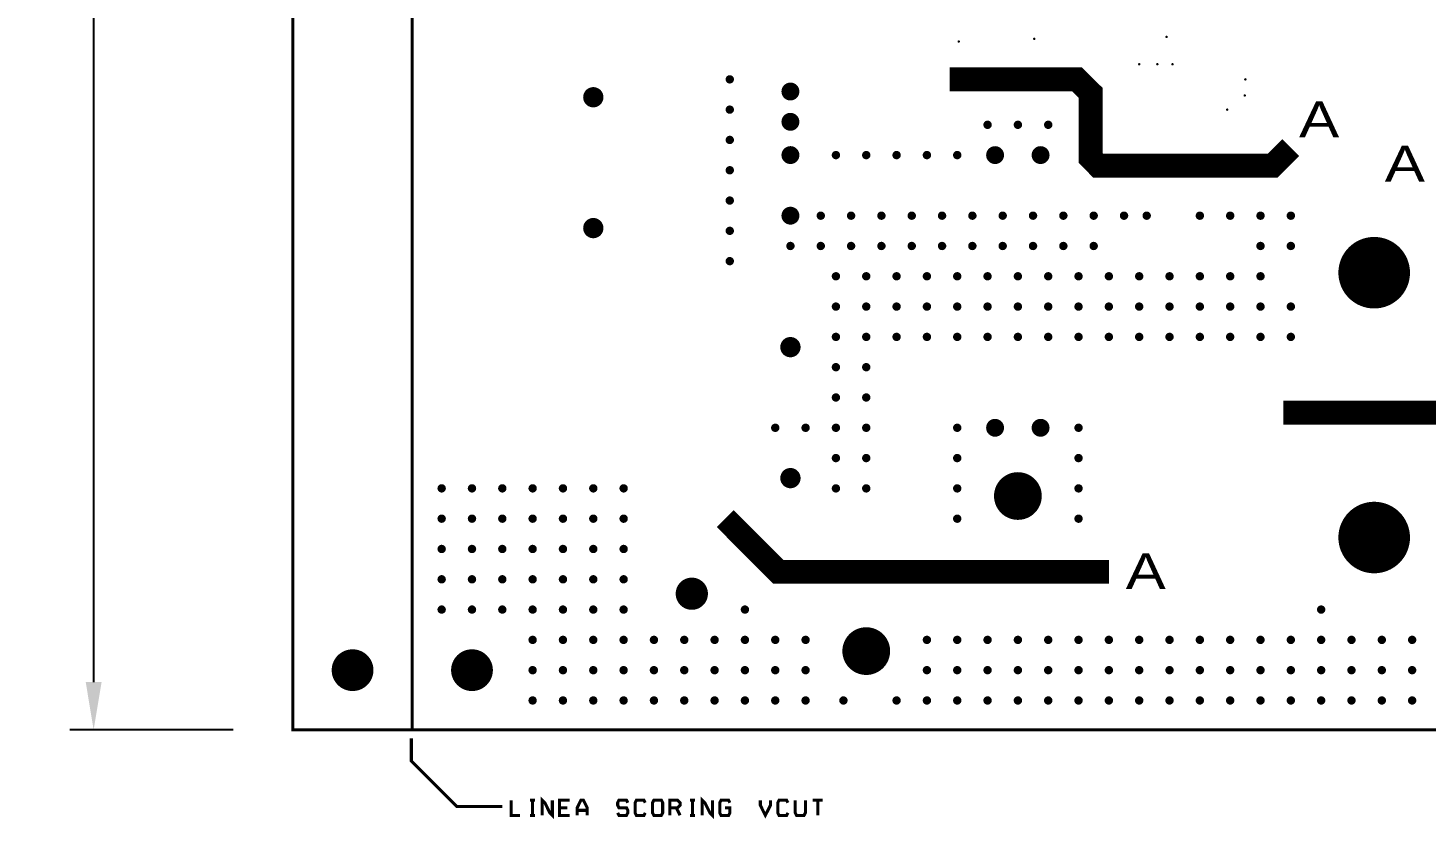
# Model space of a CAD drawing. Extents: x 488 to 701, y 648 to 929.
# Drawn here: x 488.4 to 605.4, y 727.6 to 794 of the extents above; entities that cross this region are included whole.
import ezdxf

# ---------------------------------------------------------------- set-up
doc = ezdxf.new("R2010")
doc.units = 0
doc.header["$LTSCALE"] = 10
doc.header["$MEASUREMENT"] = 0
doc.layers.get('0').update_dxf_attribs({"linetype": 'CONTINUOUS'})
doc.layers.get('Defpoints').update_dxf_attribs({"linetype": 'CONTINUOUS'})
for name, color, linetype in [('25-334-1_DRL', 1, 'CONTINUOUS'), ('QUOTE', 6, 'CONTINUOUS'), ('THRUHOLE_NPT', 15, 'CONTINUOUS'), ('THRUHOLE_TAP', 7, 'CONTINUOUS')]:
    doc.layers.add(name, color=color, linetype=linetype)
doc.styles.add('STILE3', font='arial.ttf', dxfattribs={"width": 1.2, "height": 3})
doc.dimstyles.new('QUOTE', dxfattribs={"dimscale": 0, "dimtxt": 3, "dimasz": 4, "dimexe": 2, "dimexo": 5, "dimgap": 2, "dimtad": 1, "dimdec": 1, "dimzin": 13, "dimdsep": 46, "dimtxsty": 'STILE3', "dimcen": 0, "dimclrt": 7, "dimadec": 0, "dimazin": 0, "dimtfac": 0.666667, "dimtdec": 1, "dimtofl": 0, "dimtmove": 2, "dimatfit": 3, "dimfxl": 0, "dimtolj": 1, "dimtzin": 13, "dimarcsym": 0})

# ---------------------------------------------------------------- blocks, each defined once
blk = doc.blocks.new('*D22')
at = {"layer": 'Defpoints', "color": 0, "transparency": 16777216}
for p in [(510.54, 908.12), (493.85, 735.12), (510.54, 735.12)]:
    blk.add_point(p, dxfattribs=at)
at = {"layer": 'QUOTE', "color": 0, "lineweight": -2, "transparency": 16777216}
for p, q in [((505.54, 908.12), (491.85, 908.12)), ((493.85, 904.12), (493.85, 739.12)), ((505.54, 735.12), (491.85, 735.12))]:
    blk.add_line(p, q, dxfattribs=at)
at = {"layer": 'QUOTE', "color": 0, "transparency": 16777216}
for points in [[(493.19, 904.12), (494.52, 904.12), (493.85, 908.12)], [(493.19, 739.12), (494.52, 739.12), (493.85, 735.12)]]:
    blk.add_solid(points, dxfattribs=at)
at = {"layer": 'QUOTE', "color": 7, "transparency": 16777216, "insert": (490.32, 821.62), "char_height": 3, "attachment_point": 5, "rotation": 90, "style": 'STILE3'}
blk.add_mtext('\\A1;173', dxfattribs=at)
blk = doc.blocks.new('ROUND_1')
at = {"const_width": 1.75006}
blk.add_lwpolyline([(-0.87503, 0, 1), (0.87503, 0, 1)], format="xyb", close=True, dxfattribs=at)
blk = doc.blocks.new('ROUND_21')
at = {"const_width": 0.84963}
blk.add_lwpolyline([(-0.424814, 0, 1), (0.424814, 0, 1)], format="xyb", close=True, dxfattribs=at)
blk = doc.blocks.new('ROUND_32')
at = {"const_width": 0.35052}
blk.add_lwpolyline([(-0.17526, 0, 1), (0.17526, 0, 1)], format="xyb", close=True, dxfattribs=at)
blk = doc.blocks.new('ROUND_33')
at = {"const_width": 0.7493}
blk.add_lwpolyline([(-0.37465, 0, 1), (0.37465, 0, 1)], format="xyb", close=True, dxfattribs=at)
blk = doc.blocks.new('ROUND_74')
at = {"const_width": 1.35001}
blk.add_lwpolyline([(-0.675004, 0, 1), (0.675004, 0, 1)], format="xyb", close=True, dxfattribs=at)
blk = doc.blocks.new('ROUND_76')
at = {"const_width": 2.99974}
blk.add_lwpolyline([(-1.49987, 0, 1), (1.49987, 0, 1)], format="xyb", close=True, dxfattribs=at)
blk = doc.blocks.new('ROUND_77')
at = {"const_width": 2.00025}
blk.add_lwpolyline([(-1.000124, 0, 1), (1.000124, 0, 1)], format="xyb", close=True, dxfattribs=at)
blk = doc.blocks.new('ROUND_78')
at = {"const_width": 0.75057}
blk.add_lwpolyline([(-0.375284, 0, 1), (0.375284, 0, 1)], format="xyb", close=True, dxfattribs=at)
blk = doc.blocks.new('ROUND_85')
at = {"const_width": 0.10033}
blk.add_lwpolyline([(-0.050164, 0, 1), (0.050164, 0, 1)], format="xyb", close=True, dxfattribs=at)
blk = doc.blocks.new('ROUND_35')
at = {"const_width": 0.10033}
blk.add_lwpolyline([(-0.050164, 0, 1), (0.050164, 0, 1)], format="xyb", close=True, dxfattribs=at)

msp = doc.modelspace()

# ---------------------------------------------------------------- linework, layer by layer
at = {"layer": '25-334-1_DRL'}
for points, const_width in [([(510.54, 908.12), (510.54, 735.12), (680.54, 735.12), (680.54, 908.12), (510.54, 908.12)], 0.254), ([(520.54, 735.12), (520.54, 908.12)], 0.254), ([(594.12, 783.93), (592.6, 782.41), (577.99, 782.41), (577.36, 783.05), (577.36, 788.51), (576.21, 789.65), (565.54, 789.65)], 2), ([(593.48, 761.71), (663.97, 761.71)], 2), ([(578.88, 748.37), (551.19, 748.37), (546.75, 752.82)], 2), ([(520.46, 734.4), (520.46, 732.5), (524.27, 728.69), (528.08, 728.69)], 0.254), ([(532.27, 729.22), (532.27, 727.95), (532.06, 728.16), (531.64, 729.01), (531.42, 729.22), (531.42, 727.95)], 0.254), ([(545.68, 729.22), (545.68, 727.95), (545.47, 728.16), (545.04, 729.01), (544.83, 729.22), (544.83, 727.95)], 0.254), ([(529.56, 727.95), (528.82, 727.95), (528.82, 729.22)], 0.254), ([(530.81, 729.22), (530.39, 729.22)], 0.254), ([(530.6, 727.95), (530.6, 729.22)], 0.254), ([(533.73, 727.95), (532.88, 727.95), (532.88, 729.22), (533.73, 729.22)], 0.254), ([(533.52, 728.58), (532.88, 728.58)], 0.254), ([(535.19, 727.95), (535.19, 728.58), (534.87, 729.22), (534.66, 729.22), (534.35, 728.58), (534.35, 727.95)], 0.254), ([(535.19, 728.37), (534.35, 728.37)], 0.254), ([(538.59, 729.01), (538.48, 729.22), (537.85, 729.22), (537.74, 729.01), (537.74, 728.8), (537.85, 728.58), (538.48, 728.58), (538.59, 728.37), (538.59, 728.16), (538.48, 727.95), (537.85, 727.95), (537.74, 728.16)], 0.254), ([(540.05, 728.16), (539.94, 727.95), (539.31, 727.95), (539.2, 728.16), (539.2, 729.01), (539.31, 729.22), (539.94, 729.22), (540.05, 729.01)], 0.254), ([(540.77, 727.95), (540.66, 728.16), (540.66, 729.01), (540.77, 729.22), (541.4, 729.22), (541.51, 729.01), (541.51, 728.16), (541.4, 727.95), (540.77, 727.95)], 0.254), ([(542.12, 728.58), (542.76, 728.58), (542.97, 728.8), (542.97, 729.01), (542.76, 729.22), (542.12, 729.22), (542.12, 727.95)], 0.254), ([(542.65, 728.58), (542.97, 727.95)], 0.254), ([(544.22, 729.22), (543.79, 729.22)], 0.254), ([(544.01, 727.95), (544.01, 729.22)], 0.254), ([(546.72, 728.58), (547.14, 728.58), (547.14, 728.16), (547.03, 727.95), (546.4, 727.95), (546.29, 728.16), (546.29, 729.01), (546.4, 729.22), (547.03, 729.22), (547.14, 729.01)], 0.254), ([(550.54, 729.22), (550.54, 728.8), (550.11, 727.95), (549.69, 728.8), (549.69, 729.22)], 0.254), ([(552, 728.16), (551.89, 727.95), (551.26, 727.95), (551.15, 728.16), (551.15, 729.01), (551.26, 729.22), (551.89, 729.22), (552, 729.01)], 0.254), ([(553.46, 729.22), (553.46, 728.16), (553.35, 727.95), (552.72, 727.95), (552.61, 728.16), (552.61, 729.22)], 0.254), ([(554.92, 729.22), (554.07, 729.22)], 0.254), ([(554.5, 727.95), (554.5, 729.22)], 0.254), ([(530.81, 727.95), (530.39, 727.95)], 0.254), ([(544.22, 727.95), (543.79, 727.95)], 0.254)]:
    msp.add_lwpolyline(points, dxfattribs=dict(at, const_width=const_width))

# ---------------------------------------------------------------- block references
for name, p in [('ROUND_85', (566.31, 792.82)), ('ROUND_85', (572.63, 793.05)), ('ROUND_85', (583.71, 793.21)), ('ROUND_85', (581.42, 790.92)), ('ROUND_85', (582.94, 790.92)), ('ROUND_85', (584.21, 790.92)), ('ROUND_32', (547.13, 789.65)), ('ROUND_78', (552.21, 788.63)), ('ROUND_85', (590.31, 789.65)), ('ROUND_21', (535.7, 788.15)), ('ROUND_85', (590.26, 788.3)), ('ROUND_32', (547.13, 787.11)), ('ROUND_85', (588.79, 787.11)), ('ROUND_78', (552.21, 786.09)), ('ROUND_32', (568.72, 785.84)), ('ROUND_32', (571.26, 785.84)), ('ROUND_32', (573.8, 785.84)), ('ROUND_32', (547.13, 784.57)), ('ROUND_78', (552.21, 783.3)), ('ROUND_32', (556.02, 783.3)), ('ROUND_32', (558.56, 783.3)), ('ROUND_32', (561.1, 783.3)), ('ROUND_32', (563.64, 783.3)), ('ROUND_32', (566.18, 783.3)), ('ROUND_33', (569.35, 783.3)), ('ROUND_33', (573.16, 783.3)), ('ROUND_32', (547.13, 782.03)), ('ROUND_32', (547.13, 779.49)), ('ROUND_78', (552.21, 778.22)), ('ROUND_21', (535.7, 777.18)), ('ROUND_32', (554.75, 778.22)), ('ROUND_32', (557.29, 778.22)), ('ROUND_32', (559.83, 778.22)), ('ROUND_32', (562.37, 778.22)), ('ROUND_32', (564.91, 778.22)), ('ROUND_32', (567.45, 778.22)), ('ROUND_32', (569.99, 778.22)), ('ROUND_32', (572.53, 778.22)), ('ROUND_32', (575.07, 778.22)), ('ROUND_32', (577.61, 778.22)), ('ROUND_32', (580.15, 778.22)), ('ROUND_32', (582.05, 778.22)), ('ROUND_32', (586.5, 778.22)), ('ROUND_32', (589.04, 778.22)), ('ROUND_32', (591.58, 778.22)), ('ROUND_32', (594.12, 778.22)), ('ROUND_32', (547.13, 776.95)), ('ROUND_76', (601.1, 773.44)), ('ROUND_32', (552.21, 775.68)), ('ROUND_32', (554.75, 775.68)), ('ROUND_32', (557.29, 775.68)), ('ROUND_32', (559.83, 775.68)), ('ROUND_32', (562.37, 775.68)), ('ROUND_32', (564.91, 775.68)), ('ROUND_32', (567.45, 775.68)), ('ROUND_32', (569.99, 775.68)), ('ROUND_32', (572.53, 775.68)), ('ROUND_32', (575.07, 775.68)), ('ROUND_32', (577.61, 775.68)), ('ROUND_32', (591.58, 775.68)), ('ROUND_32', (594.12, 775.68)), ('ROUND_32', (547.13, 774.41)), ('ROUND_32', (556.02, 773.14)), ('ROUND_32', (558.56, 773.14)), ('ROUND_32', (561.1, 773.14)), ('ROUND_32', (563.64, 773.14)), ('ROUND_32', (566.18, 773.14)), ('ROUND_32', (568.72, 773.14)), ('ROUND_32', (571.26, 773.14)), ('ROUND_32', (573.8, 773.14)), ('ROUND_32', (576.34, 773.14)), ('ROUND_32', (578.88, 773.14)), ('ROUND_32', (581.42, 773.14)), ('ROUND_32', (583.96, 773.14)), ('ROUND_32', (586.5, 773.14)), ('ROUND_32', (589.04, 773.14)), ('ROUND_32', (591.58, 773.14)), ('ROUND_32', (556.02, 770.6)), ('ROUND_32', (558.56, 770.6)), ('ROUND_32', (561.1, 770.6)), ('ROUND_32', (563.64, 770.6)), ('ROUND_32', (566.18, 770.6)), ('ROUND_32', (568.72, 770.6)), ('ROUND_32', (571.26, 770.6)), ('ROUND_32', (573.8, 770.6)), ('ROUND_32', (576.34, 770.6)), ('ROUND_32', (578.88, 770.6)), ('ROUND_32', (581.42, 770.6)), ('ROUND_32', (583.96, 770.6)), ('ROUND_32', (586.5, 770.6)), ('ROUND_32', (589.04, 770.6)), ('ROUND_32', (591.58, 770.6)), ('ROUND_32', (594.12, 770.6)), ('ROUND_32', (556.02, 768.06)), ('ROUND_32', (558.56, 768.06)), ('ROUND_32', (561.1, 768.06)), ('ROUND_32', (563.64, 768.06)), ('ROUND_32', (566.18, 768.06)), ('ROUND_32', (568.72, 768.06)), ('ROUND_32', (571.26, 768.06)), ('ROUND_32', (573.8, 768.06)), ('ROUND_32', (576.34, 768.06)), ('ROUND_32', (578.88, 768.06)), ('ROUND_32', (581.42, 768.06)), ('ROUND_32', (583.96, 768.06)), ('ROUND_32', (586.5, 768.06)), ('ROUND_32', (589.04, 768.06)), ('ROUND_32', (591.58, 768.06)), ('ROUND_32', (594.12, 768.06)), ('ROUND_21', (552.21, 767.2)), ('ROUND_32', (556.02, 765.52)), ('ROUND_32', (558.56, 765.52)), ('ROUND_32', (556.02, 762.98)), ('ROUND_32', (558.56, 762.98)), ('ROUND_33', (569.35, 760.44)), ('ROUND_33', (573.16, 760.44)), ('ROUND_32', (550.94, 760.44)), ('ROUND_32', (553.48, 760.44)), ('ROUND_32', (556.02, 760.44)), ('ROUND_32', (558.56, 760.44)), ('ROUND_32', (566.18, 760.44)), ('ROUND_32', (576.34, 760.44)), ('ROUND_32', (556.02, 757.9)), ('ROUND_32', (558.56, 757.9)), ('ROUND_32', (566.18, 757.9)), ('ROUND_32', (576.34, 757.9)), ('ROUND_21', (552.21, 756.22)), ('ROUND_77', (571.26, 754.72)), ('ROUND_32', (523, 755.36)), ('ROUND_32', (525.54, 755.36)), ('ROUND_32', (528.08, 755.36)), ('ROUND_32', (530.62, 755.36)), ('ROUND_32', (533.16, 755.36)), ('ROUND_32', (535.7, 755.36)), ('ROUND_32', (538.24, 755.36)), ('ROUND_32', (556.02, 755.36)), ('ROUND_32', (558.56, 755.36)), ('ROUND_32', (566.18, 755.36)), ('ROUND_32', (576.34, 755.36)), ('ROUND_76', (601.1, 751.24)), ('ROUND_32', (523, 752.82)), ('ROUND_32', (525.54, 752.82)), ('ROUND_32', (528.08, 752.82)), ('ROUND_32', (530.62, 752.82)), ('ROUND_32', (533.16, 752.82)), ('ROUND_32', (535.7, 752.82)), ('ROUND_32', (538.24, 752.82)), ('ROUND_32', (566.18, 752.82)), ('ROUND_32', (576.34, 752.82)), ('ROUND_32', (523, 750.28)), ('ROUND_32', (525.54, 750.28)), ('ROUND_32', (528.08, 750.28)), ('ROUND_32', (530.62, 750.28)), ('ROUND_32', (533.16, 750.28)), ('ROUND_32', (535.7, 750.28)), ('ROUND_32', (538.24, 750.28)), ('ROUND_32', (523, 747.74)), ('ROUND_32', (525.54, 747.74)), ('ROUND_32', (528.08, 747.74)), ('ROUND_32', (530.62, 747.74)), ('ROUND_32', (533.16, 747.74)), ('ROUND_32', (535.7, 747.74)), ('ROUND_32', (538.24, 747.74)), ('ROUND_74', (543.95, 746.53)), ('ROUND_32', (523, 745.2)), ('ROUND_32', (525.54, 745.2)), ('ROUND_32', (528.08, 745.2)), ('ROUND_32', (530.62, 745.2)), ('ROUND_32', (533.16, 745.2)), ('ROUND_32', (535.7, 745.2)), ('ROUND_32', (538.24, 745.2)), ('ROUND_32', (548.4, 745.2)), ('ROUND_32', (596.66, 745.2)), ('ROUND_77', (558.56, 741.72)), ('ROUND_32', (530.62, 742.66)), ('ROUND_32', (533.16, 742.66)), ('ROUND_32', (535.7, 742.66)), ('ROUND_32', (538.24, 742.66)), ('ROUND_32', (540.78, 742.66)), ('ROUND_32', (543.32, 742.66)), ('ROUND_32', (545.86, 742.66)), ('ROUND_32', (548.4, 742.66)), ('ROUND_32', (550.94, 742.66)), ('ROUND_32', (553.48, 742.66)), ('ROUND_32', (563.64, 742.66)), ('ROUND_32', (566.18, 742.66)), ('ROUND_32', (568.72, 742.66)), ('ROUND_32', (571.26, 742.66)), ('ROUND_32', (573.8, 742.66)), ('ROUND_32', (576.34, 742.66)), ('ROUND_32', (578.88, 742.66)), ('ROUND_32', (581.42, 742.66)), ('ROUND_32', (583.96, 742.66)), ('ROUND_32', (586.5, 742.66)), ('ROUND_32', (589.04, 742.66)), ('ROUND_32', (591.58, 742.66)), ('ROUND_32', (594.12, 742.66)), ('ROUND_32', (596.66, 742.66)), ('ROUND_32', (599.2, 742.66)), ('ROUND_32', (601.74, 742.66)), ('ROUND_32', (604.28, 742.66)), ('ROUND_1', (515.54, 740.12)), ('ROUND_1', (525.54, 740.12)), ('ROUND_32', (530.62, 740.12)), ('ROUND_32', (533.16, 740.12)), ('ROUND_32', (535.7, 740.12)), ('ROUND_32', (538.24, 740.12)), ('ROUND_32', (540.78, 740.12)), ('ROUND_32', (543.32, 740.12)), ('ROUND_32', (545.86, 740.12)), ('ROUND_32', (548.4, 740.12)), ('ROUND_32', (550.94, 740.12)), ('ROUND_32', (553.48, 740.12)), ('ROUND_32', (563.64, 740.12)), ('ROUND_32', (566.18, 740.12)), ('ROUND_32', (568.72, 740.12)), ('ROUND_32', (571.26, 740.12)), ('ROUND_32', (573.8, 740.12)), ('ROUND_32', (576.34, 740.12)), ('ROUND_32', (578.88, 740.12)), ('ROUND_32', (581.42, 740.12)), ('ROUND_32', (583.96, 740.12)), ('ROUND_32', (586.5, 740.12)), ('ROUND_32', (589.04, 740.12)), ('ROUND_32', (591.58, 740.12)), ('ROUND_32', (594.12, 740.12)), ('ROUND_32', (596.66, 740.12)), ('ROUND_32', (599.2, 740.12)), ('ROUND_32', (601.74, 740.12)), ('ROUND_32', (604.28, 740.12)), ('ROUND_32', (530.62, 737.58)), ('ROUND_32', (533.16, 737.58)), ('ROUND_32', (535.7, 737.58)), ('ROUND_32', (538.24, 737.58)), ('ROUND_32', (540.78, 737.58)), ('ROUND_32', (543.32, 737.58)), ('ROUND_32', (545.86, 737.58)), ('ROUND_32', (548.4, 737.58)), ('ROUND_32', (550.94, 737.58)), ('ROUND_32', (553.48, 737.58)), ('ROUND_32', (556.65, 737.58)), ('ROUND_32', (561.1, 737.58)), ('ROUND_32', (563.64, 737.58)), ('ROUND_32', (566.18, 737.58)), ('ROUND_32', (568.72, 737.58)), ('ROUND_32', (571.26, 737.58)), ('ROUND_32', (573.8, 737.58)), ('ROUND_32', (576.34, 737.58)), ('ROUND_32', (578.88, 737.58)), ('ROUND_32', (581.42, 737.58)), ('ROUND_32', (583.96, 737.58)), ('ROUND_32', (586.5, 737.58)), ('ROUND_32', (589.04, 737.58)), ('ROUND_32', (591.58, 737.58)), ('ROUND_32', (594.12, 737.58)), ('ROUND_32', (596.66, 737.58)), ('ROUND_32', (599.2, 737.58)), ('ROUND_32', (601.74, 737.58)), ('ROUND_32', (604.28, 737.58))]:
    msp.add_blockref(name, p, dxfattribs=at)
at = {"layer": 'THRUHOLE_NPT'}
for p in [(515.54, 740.12), (525.54, 740.12)]:
    msp.add_blockref('ROUND_1', p, dxfattribs=at)
at = {"layer": 'THRUHOLE_TAP'}
for name, p in [('ROUND_35', (566.31, 792.82)), ('ROUND_35', (572.63, 793.05)), ('ROUND_35', (583.71, 793.21)), ('ROUND_35', (581.42, 790.92)), ('ROUND_35', (582.94, 790.92)), ('ROUND_35', (584.21, 790.92)), ('ROUND_32', (547.13, 789.65)), ('ROUND_78', (552.21, 788.63)), ('ROUND_35', (590.31, 789.65)), ('ROUND_21', (535.7, 788.15)), ('ROUND_35', (590.26, 788.3)), ('ROUND_32', (547.13, 787.11)), ('ROUND_35', (588.79, 787.11)), ('ROUND_78', (552.21, 786.09)), ('ROUND_32', (568.72, 785.84)), ('ROUND_32', (571.26, 785.84)), ('ROUND_32', (573.8, 785.84)), ('ROUND_32', (547.13, 784.57)), ('ROUND_78', (552.21, 783.3)), ('ROUND_32', (556.02, 783.3)), ('ROUND_32', (558.56, 783.3)), ('ROUND_32', (561.1, 783.3)), ('ROUND_32', (563.64, 783.3)), ('ROUND_32', (566.18, 783.3)), ('ROUND_33', (569.35, 783.3)), ('ROUND_33', (573.16, 783.3)), ('ROUND_32', (547.13, 782.03)), ('ROUND_32', (547.13, 779.49)), ('ROUND_78', (552.21, 778.22)), ('ROUND_21', (535.7, 777.18)), ('ROUND_32', (554.75, 778.22)), ('ROUND_32', (557.29, 778.22)), ('ROUND_32', (559.83, 778.22)), ('ROUND_32', (562.37, 778.22)), ('ROUND_32', (564.91, 778.22)), ('ROUND_32', (567.45, 778.22)), ('ROUND_32', (569.99, 778.22)), ('ROUND_32', (572.53, 778.22)), ('ROUND_32', (575.07, 778.22)), ('ROUND_32', (577.61, 778.22)), ('ROUND_32', (580.15, 778.22)), ('ROUND_32', (582.05, 778.22)), ('ROUND_32', (586.5, 778.22)), ('ROUND_32', (589.04, 778.22)), ('ROUND_32', (591.58, 778.22)), ('ROUND_32', (594.12, 778.22)), ('ROUND_32', (547.13, 776.95)), ('ROUND_76', (601.1, 773.44)), ('ROUND_32', (552.21, 775.68)), ('ROUND_32', (554.75, 775.68)), ('ROUND_32', (557.29, 775.68)), ('ROUND_32', (559.83, 775.68)), ('ROUND_32', (562.37, 775.68)), ('ROUND_32', (564.91, 775.68)), ('ROUND_32', (567.45, 775.68)), ('ROUND_32', (569.99, 775.68)), ('ROUND_32', (572.53, 775.68)), ('ROUND_32', (575.07, 775.68)), ('ROUND_32', (577.61, 775.68)), ('ROUND_32', (591.58, 775.68)), ('ROUND_32', (594.12, 775.68)), ('ROUND_32', (547.13, 774.41)), ('ROUND_32', (556.02, 773.14)), ('ROUND_32', (558.56, 773.14)), ('ROUND_32', (561.1, 773.14)), ('ROUND_32', (563.64, 773.14)), ('ROUND_32', (566.18, 773.14)), ('ROUND_32', (568.72, 773.14)), ('ROUND_32', (571.26, 773.14)), ('ROUND_32', (573.8, 773.14)), ('ROUND_32', (576.34, 773.14)), ('ROUND_32', (578.88, 773.14)), ('ROUND_32', (581.42, 773.14)), ('ROUND_32', (583.96, 773.14)), ('ROUND_32', (586.5, 773.14)), ('ROUND_32', (589.04, 773.14)), ('ROUND_32', (591.58, 773.14)), ('ROUND_32', (556.02, 770.6)), ('ROUND_32', (558.56, 770.6)), ('ROUND_32', (561.1, 770.6)), ('ROUND_32', (563.64, 770.6)), ('ROUND_32', (566.18, 770.6)), ('ROUND_32', (568.72, 770.6)), ('ROUND_32', (571.26, 770.6)), ('ROUND_32', (573.8, 770.6)), ('ROUND_32', (576.34, 770.6)), ('ROUND_32', (578.88, 770.6)), ('ROUND_32', (581.42, 770.6)), ('ROUND_32', (583.96, 770.6)), ('ROUND_32', (586.5, 770.6)), ('ROUND_32', (589.04, 770.6)), ('ROUND_32', (591.58, 770.6)), ('ROUND_32', (594.12, 770.6)), ('ROUND_32', (556.02, 768.06)), ('ROUND_32', (558.56, 768.06)), ('ROUND_32', (561.1, 768.06)), ('ROUND_32', (563.64, 768.06)), ('ROUND_32', (566.18, 768.06)), ('ROUND_32', (568.72, 768.06)), ('ROUND_32', (571.26, 768.06)), ('ROUND_32', (573.8, 768.06)), ('ROUND_32', (576.34, 768.06)), ('ROUND_32', (578.88, 768.06)), ('ROUND_32', (581.42, 768.06)), ('ROUND_32', (583.96, 768.06)), ('ROUND_32', (586.5, 768.06)), ('ROUND_32', (589.04, 768.06)), ('ROUND_32', (591.58, 768.06)), ('ROUND_32', (594.12, 768.06)), ('ROUND_21', (552.21, 767.2)), ('ROUND_32', (556.02, 765.52)), ('ROUND_32', (558.56, 765.52)), ('ROUND_32', (556.02, 762.98)), ('ROUND_32', (558.56, 762.98)), ('ROUND_33', (569.35, 760.44)), ('ROUND_33', (573.16, 760.44)), ('ROUND_32', (550.94, 760.44)), ('ROUND_32', (553.48, 760.44)), ('ROUND_32', (556.02, 760.44)), ('ROUND_32', (558.56, 760.44)), ('ROUND_32', (566.18, 760.44)), ('ROUND_32', (576.34, 760.44)), ('ROUND_32', (556.02, 757.9)), ('ROUND_32', (558.56, 757.9)), ('ROUND_32', (566.18, 757.9)), ('ROUND_32', (576.34, 757.9)), ('ROUND_21', (552.21, 756.22)), ('ROUND_77', (571.26, 754.72)), ('ROUND_32', (523, 755.36)), ('ROUND_32', (525.54, 755.36)), ('ROUND_32', (528.08, 755.36)), ('ROUND_32', (530.62, 755.36)), ('ROUND_32', (533.16, 755.36)), ('ROUND_32', (535.7, 755.36)), ('ROUND_32', (538.24, 755.36)), ('ROUND_32', (556.02, 755.36)), ('ROUND_32', (558.56, 755.36)), ('ROUND_32', (566.18, 755.36)), ('ROUND_32', (576.34, 755.36)), ('ROUND_76', (601.1, 751.24)), ('ROUND_32', (523, 752.82)), ('ROUND_32', (525.54, 752.82)), ('ROUND_32', (528.08, 752.82)), ('ROUND_32', (530.62, 752.82)), ('ROUND_32', (533.16, 752.82)), ('ROUND_32', (535.7, 752.82)), ('ROUND_32', (538.24, 752.82)), ('ROUND_32', (566.18, 752.82)), ('ROUND_32', (576.34, 752.82)), ('ROUND_32', (523, 750.28)), ('ROUND_32', (525.54, 750.28)), ('ROUND_32', (528.08, 750.28)), ('ROUND_32', (530.62, 750.28)), ('ROUND_32', (533.16, 750.28)), ('ROUND_32', (535.7, 750.28)), ('ROUND_32', (538.24, 750.28)), ('ROUND_32', (523, 747.74)), ('ROUND_32', (525.54, 747.74)), ('ROUND_32', (528.08, 747.74)), ('ROUND_32', (530.62, 747.74)), ('ROUND_32', (533.16, 747.74)), ('ROUND_32', (535.7, 747.74)), ('ROUND_32', (538.24, 747.74)), ('ROUND_74', (543.95, 746.53)), ('ROUND_32', (523, 745.2)), ('ROUND_32', (525.54, 745.2)), ('ROUND_32', (528.08, 745.2)), ('ROUND_32', (530.62, 745.2)), ('ROUND_32', (533.16, 745.2)), ('ROUND_32', (535.7, 745.2)), ('ROUND_32', (538.24, 745.2)), ('ROUND_32', (548.4, 745.2)), ('ROUND_32', (596.66, 745.2)), ('ROUND_77', (558.56, 741.72)), ('ROUND_32', (530.62, 742.66)), ('ROUND_32', (533.16, 742.66)), ('ROUND_32', (535.7, 742.66)), ('ROUND_32', (538.24, 742.66)), ('ROUND_32', (540.78, 742.66)), ('ROUND_32', (543.32, 742.66)), ('ROUND_32', (545.86, 742.66)), ('ROUND_32', (548.4, 742.66)), ('ROUND_32', (550.94, 742.66)), ('ROUND_32', (553.48, 742.66)), ('ROUND_32', (563.64, 742.66)), ('ROUND_32', (566.18, 742.66)), ('ROUND_32', (568.72, 742.66)), ('ROUND_32', (571.26, 742.66)), ('ROUND_32', (573.8, 742.66)), ('ROUND_32', (576.34, 742.66)), ('ROUND_32', (578.88, 742.66)), ('ROUND_32', (581.42, 742.66)), ('ROUND_32', (583.96, 742.66)), ('ROUND_32', (586.5, 742.66)), ('ROUND_32', (589.04, 742.66)), ('ROUND_32', (591.58, 742.66)), ('ROUND_32', (594.12, 742.66)), ('ROUND_32', (596.66, 742.66)), ('ROUND_32', (599.2, 742.66)), ('ROUND_32', (601.74, 742.66)), ('ROUND_32', (604.28, 742.66)), ('ROUND_32', (530.62, 740.12)), ('ROUND_32', (533.16, 740.12)), ('ROUND_32', (535.7, 740.12)), ('ROUND_32', (538.24, 740.12)), ('ROUND_32', (540.78, 740.12)), ('ROUND_32', (543.32, 740.12)), ('ROUND_32', (545.86, 740.12)), ('ROUND_32', (548.4, 740.12)), ('ROUND_32', (550.94, 740.12)), ('ROUND_32', (553.48, 740.12)), ('ROUND_32', (563.64, 740.12)), ('ROUND_32', (566.18, 740.12)), ('ROUND_32', (568.72, 740.12)), ('ROUND_32', (571.26, 740.12)), ('ROUND_32', (573.8, 740.12)), ('ROUND_32', (576.34, 740.12)), ('ROUND_32', (578.88, 740.12)), ('ROUND_32', (581.42, 740.12)), ('ROUND_32', (583.96, 740.12)), ('ROUND_32', (586.5, 740.12)), ('ROUND_32', (589.04, 740.12)), ('ROUND_32', (591.58, 740.12)), ('ROUND_32', (594.12, 740.12)), ('ROUND_32', (596.66, 740.12)), ('ROUND_32', (599.2, 740.12)), ('ROUND_32', (601.74, 740.12)), ('ROUND_32', (604.28, 740.12)), ('ROUND_32', (530.62, 737.58)), ('ROUND_32', (533.16, 737.58)), ('ROUND_32', (535.7, 737.58)), ('ROUND_32', (538.24, 737.58)), ('ROUND_32', (540.78, 737.58)), ('ROUND_32', (543.32, 737.58)), ('ROUND_32', (545.86, 737.58)), ('ROUND_32', (548.4, 737.58)), ('ROUND_32', (550.94, 737.58)), ('ROUND_32', (553.48, 737.58)), ('ROUND_32', (556.65, 737.58)), ('ROUND_32', (561.1, 737.58)), ('ROUND_32', (563.64, 737.58)), ('ROUND_32', (566.18, 737.58)), ('ROUND_32', (568.72, 737.58)), ('ROUND_32', (571.26, 737.58)), ('ROUND_32', (573.8, 737.58)), ('ROUND_32', (576.34, 737.58)), ('ROUND_32', (578.88, 737.58)), ('ROUND_32', (581.42, 737.58)), ('ROUND_32', (583.96, 737.58)), ('ROUND_32', (586.5, 737.58)), ('ROUND_32', (589.04, 737.58)), ('ROUND_32', (591.58, 737.58)), ('ROUND_32', (594.12, 737.58)), ('ROUND_32', (596.66, 737.58)), ('ROUND_32', (599.2, 737.58)), ('ROUND_32', (601.74, 737.58)), ('ROUND_32', (604.28, 737.58))]:
    msp.add_blockref(name, p, dxfattribs=at)

# ---------------------------------------------------------------- texts
at = {"layer": 'QUOTE', "style": 'STILE3', "width": 1.2}
for p in [(594.81, 784.8), (601.99, 781.08), (580.29, 746.92)]:
    msp.add_text('A', height=3, dxfattribs=at).set_placement(p)

# ---------------------------------------------------------------- dimensions: what is measured, and where the dimension line sits
at = {"layer": 'QUOTE'}
dim = msp.add_linear_dim(base=(493.85, 735.12), p1=(510.54, 908.12), p2=(510.54, 735.12), angle=90, dimstyle='QUOTE', override={"dimscale": 1}, dxfattribs=at)
dim.commit()
dim.dimension.update_dxf_attribs({"geometry": '*D22', "text_midpoint": (490.32, 821.62)})

doc.saveas('drawing.dxf')
